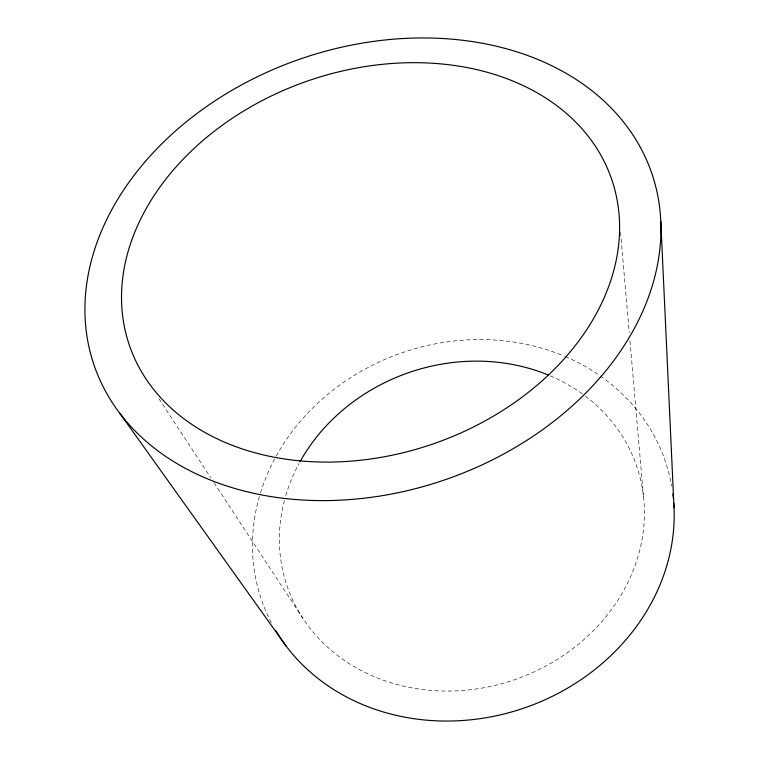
<?xml version="1.0" encoding="UTF-8"?>
<svg xmlns="http://www.w3.org/2000/svg" width="759" height="759" viewBox="0 0 759 759"><rect width="100%" height="100%" fill="white"/><g stroke="black" fill="none" stroke-linecap="round" stroke-linejoin="round"><path stroke-width="0.57" stroke-dasharray="3.79 2.85" d="M158.897 398.646L210.727 477.724M213.962 482.667L302.718 618.082M620.539 232.311L629.249 332.613M629.97 340.876L643.499 496.642M600.312 375.952A213.459 187.834 -19.1 0 1 671.668 486.054M271.361 622.722A213.459 187.834 -19.1 0 1 259.483 496.225M260.432 493.037A213.459 187.834 -19.1 0 1 274.53 459.129M276.124 456.178A213.459 187.834 -19.1 0 1 564.231 356.132M565.256 356.569A213.459 187.834 -19.1 0 1 599.401 375.316M585.398 396.132A184.798 162.426 -19.1 0 1 614.61 605.132A184.798 162.426 -19.1 0 1 388.181 681.857A184.798 162.426 -19.1 0 1 285.099 497.895M285.735 495.665A184.798 162.426 -19.1 0 1 299.093 463.436M550.18 375.819A184.798 162.426 -19.1 0 1 584.468 395.439"/><path stroke-width="1.14" d="M119.875 413.389L286.124 646.042M660.795 221.324L674.03 507.771M672.863 493.976A213.459 187.834 -19.1 0 1 673.375 498.54M673.764 503.141A213.459 187.834 -19.1 0 1 519.46 709.58A213.459 187.834 -19.1 0 1 275.821 630.701M300.222 461.387A184.798 162.426 -19.1 0 1 548.017 374.918M296.019 499.555A294.9 222.491 -19.1 0 0 651.772 173.27A294.9 222.491 -19.1 0 0 171.031 135.017A294.9 222.491 -19.1 0 0 296.019 499.555M299.701 460.827A255.033 192.008 -19.1 0 0 612.75 182.558A255.033 192.008 -19.1 0 0 199.209 143.764A255.033 192.008 -19.1 0 0 299.701 460.827"/></g></svg>
